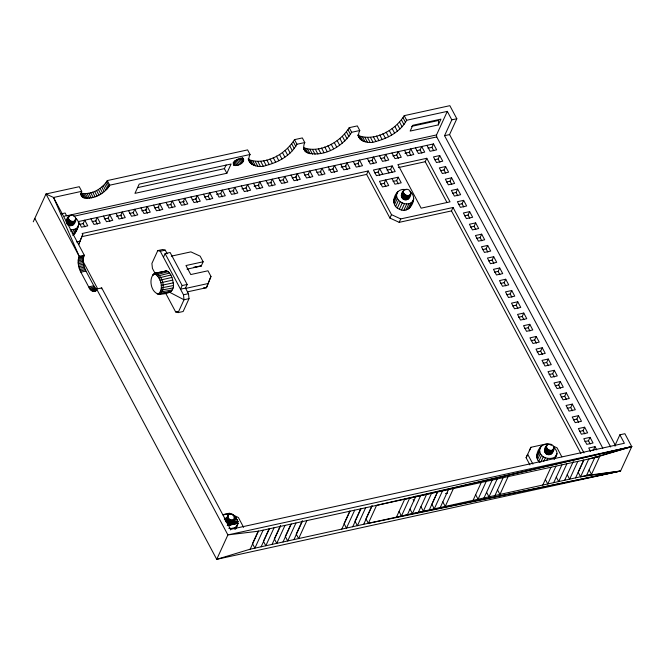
<?xml version="1.0" encoding="UTF-8"?>
<svg xmlns="http://www.w3.org/2000/svg" width="665" height="665" viewBox="0 0 665 665"><rect width="100%" height="100%" fill="white"/><g stroke="black" fill="none" stroke-linecap="round" stroke-linejoin="round"><path stroke-width="1" d="M34.821 218.386L216.724 559.323L620.57 471.019L631.75 446.614L624.867 433.713L619.871 434.81L624.377 443.264L230.614 529.357L101.712 287.912L96.633 289.026C95.028 293.922 89.559 290.281 88.678 286.864L80.864 272.176C78.412 267.405 77.09 261.428 79.193 256.308L53.541 197.48L45.993 193.981L33.25 221.819M91.512 290.638L96.591 289.524L94.413 286.923L85.951 271.062C83.491 266.291 82.169 260.314 84.272 255.194L53.541 197.48L81.72 191.312L79.26 186.707L45.993 193.981L79.193 256.308L84.272 255.194M438.301 124.912L440.945 119.135L412.815 125.286L410.164 131.063L438.301 124.912L438.667 120.44L411.544 126.367M157.214 294.005L158.478 294.013C163.964 289.034 161.046 277.712 155.111 274.03L153.856 274.022C148.071 279.15 151.362 294.379 160.165 294.204C167.921 293.872 175.169 291.81 173.216 282.874C172.509 278.46 171.221 273.041 166.84 270.921L155.294 273.14L153.216 275.219M68.304 218.22L66.35 222.501C65.444 216.358 73.117 211.819 75.81 218.369C76.799 223.773 69.95 228.818 66.658 223.332L68.62 219.051L68.453 216.64M73.699 224.238L73.898 223.482M78.279 226.349L74.289 234.304C77.547 229.782 81.404 222.26 75.544 218.087M228.303 514.743L225.701 520.404L228.303 514.743C237.729 510.346 235.975 526.796 227.314 525.433M227.862 515.375C226.582 519.091 232.925 522.008 234.92 518.625M235.31 529.265L238.053 523.313L232.958 522.914L233.099 521.36L237.929 521.443L237.588 525.042L235.909 528.717M410.022 191.695C419.116 197.68 409.316 215.061 399.391 209.167C388.493 205.452 395.326 186.69 405.791 189.741M396.955 192.917C393.979 201.537 408.692 208.303 413.322 200.464M401.336 195.793C401.219 189.101 409.507 186.375 410.904 193.307C411.012 200.007 402.732 202.725 401.336 195.793L403.946 190.099M403.497 190.747C402.192 194.537 408.659 197.513 410.696 194.072M408.742 198.353L408.884 196.765M410.446 206.749L410.904 205.019M539.864 462.507C532.607 457.395 539.548 442.283 548.168 444.511M540.088 447.786C535.832 462.832 566.921 461.277 553.721 447.063M544.469 450.662C544.352 443.962 552.64 441.244 554.036 448.177C554.144 454.868 545.865 457.595 544.469 450.662L547.079 444.968M546.63 445.617C545.317 449.407 551.792 452.383 553.829 448.933M551.867 453.222L552.017 451.635M243.656 159.376L243.182 158.844C239.442 157.63 233.515 160.523 233.423 164.696L233.889 165.236C237.696 166.74 246.083 162.401 242.725 157.896M187.372 291.869L206.458 287.721L210.963 276.424L207.954 270.796L190.772 274.545L185.967 265.535L203.149 261.777L200.14 256.141L190.88 251.877L171.312 256.158M250.065 154.504L109.733 185.186C104.638 193.673 93.607 199.808 83.665 197.771L81.205 193.158C91.147 195.194 102.177 189.06 107.273 180.581L247.604 149.899L250.065 154.504C244.695 164.629 258.826 168.594 266.158 165.444C278.327 162.318 290.705 155.568 296.956 144.255L304.794 142.543L302.342 137.929L294.495 139.642C285.659 153.864 265.992 165.543 249.275 159.75L251.736 164.363M359.782 130.515L351.66 132.293C342.841 146.516 323.165 158.187 306.457 152.401L303.996 147.788C320.705 153.573 340.38 141.903 349.2 127.68L357.321 125.909L359.782 130.515C354.42 140.639 368.543 144.604 375.875 141.454C388.052 138.328 400.421 131.579 406.672 120.265L447.304 111.379L451.818 119.833L444.561 135.685L610.661 446.988M304.794 142.543C303.14 145.718 303.132 150.282 306.457 152.401M81.188 238.07L78.636 244.604L82.759 234.645L82.152 233.515L368.194 170.98L391.494 214.654L400.754 218.918L453.04 207.488L583.978 452.907M81.72 191.312C80.324 193.54 80.972 196.915 83.665 197.771M66.292 221.678L68.902 215.992M68.395 218.07L69.567 215.502M67.207 224.105L69.16 219.824L68.62 219.051M67.946 224.778L69.908 220.497L69.16 219.824M68.836 225.302L70.798 221.021L69.908 220.497M69.808 225.643L71.77 221.354L73.707 221.395L75.66 219.957M70.806 225.768L72.768 221.487M71.754 225.676L73.707 221.395M72.585 225.377L74.547 221.096M74.63 220.946L75.81 218.369M73.25 224.886L75.86 219.192M70.856 231.678L71.704 229.824L75.752 228.943L77.256 227.829M72.161 233.324L73.857 229.625M72.784 235.418L75.752 228.943M75.777 231.104L78.744 224.62M84.887 226.823L83.167 223.598L84.738 220.173L87.747 225.809L81.496 227.181L78.487 221.545L433.489 143.923L436.647 149.841L430.08 151.279L426.922 145.361M81.579 237.214L82.759 234.645M167.198 253.781L165.269 250.173L162.784 249.491L157.78 250.589L151.903 263.44L152.426 268.394L155.327 273.839M163.449 257.239L165.119 253.598L170.124 252.501L187.173 284.462L185.502 288.103L188.494 293.706L189.018 298.66L183.141 311.511L178.129 312.6L175.651 311.927L165.485 292.883M226.856 173.266L231.088 164.022L139.193 184.114L134.953 193.357L226.856 173.266L224.396 168.652L226.083 164.953M222.418 196.749L220.705 193.532L222.276 190.107L225.277 195.743L219.026 197.106L216.017 191.47M165.119 253.598L182.168 285.559L180.506 289.2L185.502 288.103M178.129 312.6L184.014 299.757L183.49 294.795L160.265 251.262L157.78 250.589M203.149 261.777L201.187 266.058L187.031 269.15M247.737 191.212L246.025 187.996L247.588 184.571L250.597 190.207L244.346 191.57L241.337 185.934M210.963 276.424L206.458 287.721L203.465 287.887M453.04 207.488L451.469 210.913L399.191 222.343L389.931 218.078L366.631 174.405L368.194 170.98M228.951 514.261L225.759 521.21L226.058 522.025L228.02 517.736M226.599 522.781L228.56 518.5M229.284 519.157L227.322 523.438L228.195 523.954L230.123 524.411L238.053 523.313L232.517 523.546L235.119 517.885M228.195 523.954L230.157 519.673M392.35 172.567L390.629 169.351L392.2 165.926L373.447 170.024L376.448 175.66L395.201 171.562L392.2 165.926M229.151 524.286L231.112 519.997M232.085 520.13L230.123 524.411L227.322 525.342M231.054 524.319L233.008 520.038M233.831 519.747L231.869 524.028L238.053 523.313L227.413 525.633M234.279 518.791L235.061 517.079M230.356 529.947L231.013 528.517L235.061 527.628L237.588 525.042M234.404 529.057L235.061 527.628M398.36 183.839L396.639 180.622L398.21 177.198L379.457 181.296L382.466 186.931L388.717 185.56L385.708 179.924L384.137 183.357L385.858 186.574M393.613 200.938L397.978 191.445M393.738 202.808L396.614 196.524M394.445 204.687L397.321 198.403M421.851 153.15L420.13 149.924L421.701 146.5L424.702 152.135L418.451 153.507L415.45 147.871M389.931 218.078L391.494 214.654M395.683 206.449L398.559 200.165M401.386 196.616L403.347 192.335M401.702 197.447L403.663 193.158M397.371 207.979L400.247 201.695M402.242 198.22L404.204 193.939M402.99 198.893L404.952 194.612M399.391 209.167L402.267 202.883M403.879 199.417L405.833 195.136M404.852 199.749L406.814 195.468M405.841 199.882L407.803 195.601M401.61 209.932L404.486 203.648M406.789 199.791L408.751 195.51M602.831 448.235L436.73 136.924L436.523 134.937L447.304 111.379M407.628 199.492L409.582 195.211M447.013 202.559L425.218 161.711L426.789 158.287L397.894 164.604L421.136 208.17L450.03 201.852L426.789 158.287M408.285 199.001L410.904 193.307M433.721 150.731L431.918 147.347L433.489 143.923M403.871 210.223L406.747 203.939M399.191 222.343L400.754 218.918M258.236 531.061L252.476 543.654L254.878 548.16L263.116 530.171M250.19 549.182L258.427 531.194L599.631 456.597L591.493 474.369L250.19 549.182L216.724 559.323L227.896 534.909L96.633 289.026M406.016 210.024L408.9 203.739M407.911 209.342L410.787 203.058M409.424 208.228L413.788 198.735M439.881 162.194L438.16 158.977L439.731 155.544L433.48 156.915L436.489 162.551L442.74 161.179L439.731 155.544M263.822 540.362L269.175 528.667M615.657 445.899L449.565 134.588L456.822 118.744L449.848 105.677L404.212 115.66C395.376 129.875 375.708 141.554 358.992 135.76L361.452 140.373M261.129 546.796L269.367 528.808M274.055 527.777L265.817 545.765L263.415 541.26M280.53 525.375L274.354 538.866L276.756 543.38L284.994 525.392M272.068 544.402L280.306 526.414M445.741 173.183L444.029 169.966L445.592 166.533L439.341 167.904L442.35 173.54L448.601 172.169L445.592 166.533M290.647 524.785L285.293 536.472L287.704 540.986L295.933 522.998M283.007 542.008L291.245 524.02M451.759 184.454L450.039 181.229L451.61 177.804L445.359 179.176L448.36 184.812L454.611 183.44L451.61 177.804M302.409 520.595L296.233 534.086L298.643 538.592L306.873 520.604M293.955 539.614L302.184 521.626M457.769 195.726L456.049 192.501L457.62 189.076L451.369 190.439L454.378 196.075L460.629 194.712L457.62 189.076M463.788 206.99L462.067 203.773L463.638 200.348L457.379 201.711L460.388 207.347L466.639 205.984L463.638 200.348M469.798 218.261L468.077 215.044L469.648 211.62L463.397 212.983L466.406 218.619L472.657 217.256L469.648 211.62M475.808 229.533L474.095 226.316L475.658 222.891L469.407 224.255L472.416 229.891L478.667 228.527L475.658 222.891M349.823 511.036L344.063 523.629L346.465 528.135L354.703 510.146M341.777 529.157L350.014 511.169M481.826 240.805L480.105 237.588L481.676 234.155L475.425 235.526L478.426 241.162L484.677 239.791L481.676 234.155M360.763 508.642L355.002 521.235L357.404 525.741L365.642 507.752M352.716 526.771L360.954 508.783M487.836 252.077L486.115 248.851L487.686 245.427L481.435 246.798L484.444 252.434L490.695 251.062L487.686 245.427M372.117 505.35L365.941 518.841L368.344 523.355L620.57 471.019L586.488 475.467L595.117 456.83M363.655 524.377L371.893 506.389M368.344 523.355L376.581 505.367L631.75 446.614L594.626 457.686M493.854 263.348L492.133 260.123L493.704 256.698L487.445 258.07L490.454 263.697L496.705 262.334L493.704 256.698M499.864 274.62L498.143 271.395L499.714 267.97L493.463 269.333L496.472 274.969L502.723 273.606L499.714 267.97M505.874 285.884L504.161 282.667L505.724 279.242L499.473 280.605L502.482 286.241L508.733 284.878L505.724 279.242M409.615 498.21L401.477 515.99L399.075 511.476M407.421 514.685L416.007 495.99M511.892 297.155L510.171 293.938L511.742 290.514L505.491 291.877L508.492 297.513L514.743 296.149L511.742 290.514M420.554 495.824L412.416 513.596L410.014 509.091M418.36 512.299L426.947 493.596M517.902 308.427L516.181 305.21L517.752 301.785L511.501 303.149L514.511 308.784L520.762 307.413L517.752 301.785M431.494 493.43L423.356 511.202L420.953 506.697M429.299 509.905L437.437 492.133L431.893 504.303L434.295 508.808L442.433 491.036M523.92 319.699L522.2 316.482L523.771 313.049L517.52 314.42L520.52 320.056L526.771 318.685L523.771 313.049M440.238 507.511L448.833 488.817M453.38 488.642L445.242 506.422L442.832 501.909M529.93 330.971L528.21 327.745L529.781 324.321L523.53 325.692L526.539 331.328L532.79 329.956L529.781 324.321M536.372 343.132L534.66 339.906L536.223 336.482L529.972 337.853L532.981 343.489L539.232 342.118L536.223 336.482M542.391 354.403L540.67 351.178L542.241 347.753L535.99 349.117L538.991 354.753L545.242 353.389L542.241 347.753M473.056 500.338L481.651 481.635M486.198 481.468L478.06 499.24L475.658 494.735M483.995 497.944L492.167 480.18M548.401 365.667L546.68 362.45L548.251 359.025L542 360.388L545.009 366.024L551.26 364.661L548.251 359.025M497.137 479.074L488.999 496.855L486.597 492.341M494.943 495.55L503.53 476.855M554.411 376.939L552.698 373.722L554.269 370.297L548.01 371.66L551.019 377.296L557.27 375.933L554.269 370.297M508.077 476.689L499.939 494.461L497.536 489.947M560.429 388.21L558.708 384.993L560.279 381.569L554.028 382.932L557.037 388.568L563.288 387.205L560.279 381.569M529.914 464.86L526.106 457.72L527.678 454.295L532.914 464.112M529.357 450.72L530.919 447.296L547.802 443.605L551.501 445.309M536.663 455.974L541.111 446.315M566.439 399.482L564.726 396.265L566.289 392.832L560.038 394.204L563.047 399.84L569.298 398.468L566.289 392.832M536.788 457.844L539.747 451.385M537.495 459.723L540.454 453.264M538.741 461.493L541.692 455.035M544.519 451.485L546.48 447.204M544.835 452.308L546.788 448.027M540.845 462.092L543.38 456.564M545.375 453.089L547.337 448.808M546.115 453.763L548.076 449.474M543.712 461.435L545.4 457.744M547.004 454.286L548.966 449.997M547.985 454.619L549.947 450.338M548.974 454.744L550.936 450.463M572.457 410.754L570.736 407.529L572.307 404.104L566.056 405.475L569.057 411.111L575.308 409.74L572.307 404.104M546.771 460.363L547.619 458.518M549.922 454.661L551.884 450.38M550.753 454.361L552.715 450.072M552.806 449.922L553.978 447.354M551.418 453.871L554.036 448.177M554.161 459.573L556.913 453.605M542.765 485.093L550.928 467.337M555.184 458.102L556.455 455.334M578.617 422.308L576.896 419.083L578.467 415.658L572.216 417.022L575.225 422.657L581.476 421.294L578.467 415.658M555.898 466.232L547.769 484.004L545.358 479.498M553.704 482.707L561.867 464.943M566.846 463.838L558.708 481.61L556.297 477.104M584.784 433.854L583.064 430.637L584.635 427.213L578.384 428.576L581.385 434.212L587.636 432.849L584.635 427.213M564.643 480.313L573.238 461.61M577.785 461.444L569.647 479.216L567.237 474.71M590.196 444.004L588.475 440.779L590.046 437.354L583.795 438.717L586.796 444.353L593.047 442.99L590.046 437.354M575.582 477.919L583.72 460.147M583.745 460.155L578.184 472.316L580.587 476.83L620.57 471.019L396.473 517.079L404.644 499.315L631.75 446.614L588.725 459.05L580.587 476.83M590.47 451.236L588.749 448.019L595.009 446.656L593.438 450.08L589.863 450.862M614.743 445.991L619.871 434.81M526.106 457.72L530.919 447.296M101.28 288.793L101.712 287.912M66.492 220.921L67.606 219.782M394.079 199.209L395.101 197.738M401.535 195.036L402.649 193.897M225.9 519.656L226.998 518.542L224.321 518.833M537.129 454.245L538.151 452.774M544.668 449.897L545.782 448.759M152.75 274.687L155.294 273.14L166.84 270.921M164.355 271.611L165.51 270.904M238.319 165.061L235.867 160.265L238.353 158.977L240.963 163.69M155.111 274.03L156.616 273.157C162.875 277.031 165.942 288.959 160.165 294.204L158.478 294.013M156.441 274.728L168.237 271.653M157.755 276.05L169.625 273.049M224.379 519.639L226.998 518.542M158.96 277.92L170.888 275.019M224.521 519.714L226.341 519.024M64.447 216.216L66.342 215.535L70.748 215.626M223.756 514.91L225.643 514.228L230.057 514.311M159.966 280.206L171.952 277.421M234.205 518.326L235.984 517.794L237.929 521.443L232.958 522.914M160.722 282.75L172.75 280.106M233.681 520.354L237.222 519.564L234.379 519.348M137.547 187.646L224.396 168.652M451.818 119.833L456.822 118.744M61.08 213.889L65.128 213.008L66.558 215.684M66.575 215.826L436.523 134.937M73.873 216.258L436.73 136.924M444.561 135.685L449.565 134.588M79.592 224.379L83.167 223.598M92.103 221.644L96.151 220.763M104.255 218.993L108.304 218.103M116.4 216.333L121.462 215.227M129.567 213.457L133.615 212.576M141.712 210.805L146.774 209.691M154.613 207.979L158.927 207.039M167.023 205.269L171.071 204.379M179.625 202.509L184.23 201.503M192.127 199.783L196.383 198.852M204.479 197.073L208.536 196.192M216.632 194.421L220.705 193.532M229.633 191.578L233.839 190.656M241.944 188.885L246.025 187.996M254.088 186.233L259.151 185.119M267.147 183.374L271.303 182.468M279.4 180.697L283.448 179.808M292.151 177.912L296.615 176.932M304.653 175.178L308.76 174.28M316.848 172.509L320.912 171.62M328.452 169.974L333.057 168.968M341.162 167.189L346.224 166.084M354.32 164.313L358.369 163.432M368.418 161.229L372.541 160.332M380.613 158.569L384.694 157.672M392.791 155.901L396.847 155.02M404.943 153.249L410.006 152.144M416.556 150.706L420.13 149.924M427.986 148.212L431.918 147.347M81.604 236.723L366.631 174.405M374.553 172.867L378.609 171.977M387.055 170.132L390.629 169.351M398.318 167.597L425.218 161.711M434.594 159.758L438.16 158.977M76.65 241.96L80.207 241.179M440.454 170.739L444.029 169.966M380.571 184.139L384.794 183.208M393.073 181.404L396.639 180.622M78.794 257.239L83.873 256.125M78.487 258.328L83.566 257.214M78.27 259.55L83.358 258.436M78.171 260.88L83.25 259.766M78.171 262.293L83.25 261.179M446.464 182.011L450.039 181.229M78.27 263.764L83.358 262.65M78.478 265.26L83.566 264.146M78.786 266.756L83.873 265.643M79.193 268.219L84.272 267.114M160.265 251.262L165.269 250.173M79.675 269.633L84.763 268.519M80.241 270.954L85.32 269.849M80.864 272.176L85.951 271.062M452.483 193.282L456.049 192.501M458.493 204.554L462.067 203.773M88.678 286.864L93.765 285.75M89.326 288.036L94.413 286.923M154.13 273.847L159.708 272.625M90.024 289.067L95.112 287.953M90.756 289.94L95.843 288.834M92.269 291.145L96.508 290.214M93.025 291.453L96.417 290.705M93.757 291.544L95.452 291.179M464.502 215.826L468.077 215.044M173.216 282.874L161.163 285.376M173.324 285.551L161.271 287.92M182.168 285.559L187.173 284.462M173.066 287.945L161.021 290.189M172.459 289.89L160.448 292.043M171.545 291.27L161.321 293.506L159.575 293.348M164.413 292.974L158.835 294.196L157.439 293.465M166.267 292.567L170.381 291.977M185.286 288.494L208.419 283.44M470.521 227.097L474.095 226.316M183.49 294.795L188.494 293.706M189.018 298.66L184.014 299.757L168.561 291.702M476.531 238.369L480.105 237.588M175.651 311.927L177.655 311.486M482.549 249.633L486.115 248.851M488.559 260.904L492.133 260.123M494.577 272.176L498.143 271.395M500.587 283.448L504.161 282.667M506.597 294.72L510.171 293.938M512.615 305.991L516.181 305.21M518.625 317.263L522.2 316.482M524.643 328.527L528.21 327.745M531.086 340.688L534.66 339.906M537.096 351.96L540.67 351.178M543.114 363.231L546.68 362.45M549.124 374.503L552.698 373.722M555.134 385.775L558.708 384.993M561.152 397.047L564.726 396.265M567.162 408.31L570.736 407.529M573.33 419.864L576.896 419.083M579.489 431.419L583.064 430.637M222.609 514.702L229.533 513.189L238.386 517.545L243.623 527.362M224.629 518.384L227.53 517.744M584.901 441.56L588.475 440.779M631.75 446.614L227.896 534.909L258.427 531.194M445.475 493.621L447.587 493.156M234.213 518.068L235.984 517.794L232.95 515.475M233.157 522.166L237.929 521.443M193.997 267.106L201.187 266.058L196.15 266.715M224.787 518.667L226.807 518.392M234.188 517.935L235.984 517.794L233.914 517.902M233.257 519.739L237.222 519.564M70.199 229.633L71.704 229.824M228.752 528.226L231.013 528.517M70.798 221.021L71.77 221.354M553.355 446.165L557.054 447.869L561.809 456.78M242.384 157.854L243.772 160.099M241.694 157.913L243.54 160.947M240.68 158.037L242.966 161.869M239.849 158.918L242.085 162.8M595.009 446.656L596.721 449.873M404.212 115.66L406.672 120.265M403.048 117.796L405.509 122.41M451.469 210.913L580.944 453.58M589.124 469.922L591.493 474.369M401.51 119.991L403.971 124.596M399.615 122.194L402.076 126.799M397.396 124.372L399.856 128.985M410.904 155.535L409.191 152.318L410.754 148.894L413.763 154.529L407.512 155.893L404.503 150.257M394.894 126.491L397.354 131.105M392.142 128.511L394.603 133.125M389.208 130.406L391.668 135.012M386.124 132.127L388.584 136.741M398.401 158.27L396.689 155.053L398.252 151.628L401.261 157.264L395.01 158.627L392.001 152.992M382.949 133.657L385.409 138.27M379.732 134.97L382.192 139.575M376.54 136.034L379 140.648M398.21 177.198L401.219 182.825L394.968 184.197L391.959 178.561M373.414 136.84L375.875 141.454M385.9 161.005L384.179 157.788L385.75 154.363L388.759 159.999L382.508 161.362L379.499 155.726M370.422 137.372L372.874 141.986M385.949 167.289L388.95 172.925M367.595 137.622L370.056 142.235M365.002 137.58L367.462 142.194M382.699 174.297L379.698 168.661L378.127 172.085L379.848 175.302M362.683 137.256L365.135 141.861M360.663 136.641L363.123 141.254M373.713 163.673L371.993 160.448L373.564 157.023L376.565 162.659L370.314 164.031L367.313 158.395M357.936 134.737L358.759 136.275M358.103 135.394L360.156 139.234M358.019 135.56L359.25 137.863M349.2 127.68L351.66 132.293M348.053 129.825L350.513 134.43M346.515 132.011L348.975 136.624M344.62 134.214L347.072 138.827M359.64 166.749L357.928 163.524L359.491 160.099L362.5 165.735L356.249 167.106L353.24 161.47M342.4 136.4L344.861 141.005M339.89 138.519L342.35 143.125M337.147 140.539L339.607 145.153M334.212 142.426L336.665 147.04M347.138 169.484L345.426 166.258L346.989 162.834L349.998 168.469L343.747 169.841L340.738 164.205M331.128 144.155L333.581 148.761M327.945 145.685L330.405 150.29M324.736 146.99L327.197 151.603M334.636 172.218L332.916 168.993L334.487 165.568L337.496 171.204L331.245 172.567L328.236 166.932M321.544 148.062L323.996 152.667M318.419 148.869L320.879 153.474M315.418 149.401L317.878 154.006M312.6 149.65L315.06 154.255M310.006 149.608L312.467 154.214M322.134 174.945L320.414 171.728L321.985 168.303L324.994 173.939L318.743 175.302L315.734 169.666M307.679 149.276L310.139 153.889M305.667 148.669L308.128 153.282M303.514 148.187L305.152 151.263M303.431 148.353L304.254 149.883M294.495 139.642L296.956 144.255M293.332 141.786L295.792 146.4M309.94 177.613L308.228 174.396L309.799 170.972L312.799 176.599L306.548 177.971L303.539 172.335M291.794 143.981L294.254 148.586M289.89 146.184L292.351 150.789M287.671 148.362L290.131 152.975M285.169 150.481L287.629 155.095M297.438 180.348L295.726 177.131L297.288 173.698L300.297 179.334L294.046 180.705L291.037 175.07M282.425 152.501L284.886 157.115M279.483 154.396L281.943 159.002M276.399 156.117L278.859 160.731M273.224 157.647L275.684 162.26M284.936 183.083L283.224 179.858L284.786 176.433L287.795 182.069L281.544 183.44L278.535 177.804M270.015 158.96L272.475 163.565M266.815 160.024L269.275 164.637M263.697 160.83L266.158 165.444M260.697 161.362L263.157 165.976M272.434 185.818L270.713 182.592L272.284 179.168L275.293 184.804L269.042 186.175L266.033 180.539M257.879 161.612L260.339 166.225M255.285 161.57L257.746 166.184M252.958 161.246L255.418 165.851M250.946 160.631L253.407 165.244M248.22 158.727L249.034 160.265M248.386 159.384L250.431 163.224M248.303 159.542L249.533 161.853M259.932 188.552L258.211 185.327L259.782 181.902L262.791 187.538L256.54 188.902L253.531 183.266M237.147 159.7L239.683 164.463M413.081 499.415L413.946 501.028M234.928 194.014L233.207 190.797L234.778 187.372L237.779 193.008L231.528 194.371L228.527 188.735M209.916 199.483L208.203 196.266L209.766 192.842L212.775 198.469L206.524 199.841L203.515 194.205M197.414 202.218L195.701 199.001L197.264 195.568L200.273 201.204L194.022 202.576L191.013 196.94M184.912 204.953L183.191 201.728L184.762 198.303L187.771 203.939L181.52 205.31L178.511 199.675M172.41 207.688L170.689 204.463L172.26 201.038L175.269 206.674L169.018 208.037L166.009 202.409M159.908 210.423L158.187 207.197L159.758 203.773L162.767 209.409L156.508 210.772L153.507 205.136M147.406 213.149L145.685 209.932L147.256 206.507L150.257 212.143L144.006 213.507L141.005 207.871M134.895 215.884L133.183 212.667L134.754 209.242L137.755 214.878L131.504 216.241L128.495 210.606M107.273 180.581L109.733 185.186M106.641 181.853L109.102 186.458M105.71 183.166L108.171 187.779M104.571 184.488L107.032 189.101M122.393 218.619L120.681 215.402L122.244 211.977L125.253 217.613L119.002 218.976L115.993 213.34M103.241 185.793L105.702 190.406M101.745 187.065L104.206 191.678M100.091 188.278L102.551 192.892M98.329 189.417L100.789 194.022M96.483 190.448L98.944 195.061M94.571 191.37L97.032 195.976M109.891 221.354L108.179 218.137L109.742 214.704L112.751 220.339L106.5 221.711L103.491 216.075M92.651 192.152L95.103 196.765M90.731 192.792L93.191 197.405M88.852 193.282L91.313 197.887M87.057 193.598L89.517 198.212M85.369 193.748L87.83 198.353M83.807 193.723L86.267 198.328M82.418 193.523L84.871 198.137M97.389 224.088L95.669 220.871L97.24 217.438L100.249 223.074L93.998 224.446L90.989 218.81M80.615 193.399L82.66 197.239M80.656 194.255L81.886 196.557M82.859 261.046L97.506 288.519M234.604 160.639L236.973 165.469M233.822 161.603L235.726 165.635M233.199 162.335L234.679 165.552M233.166 163.632L233.889 165.236"/></g></svg>
